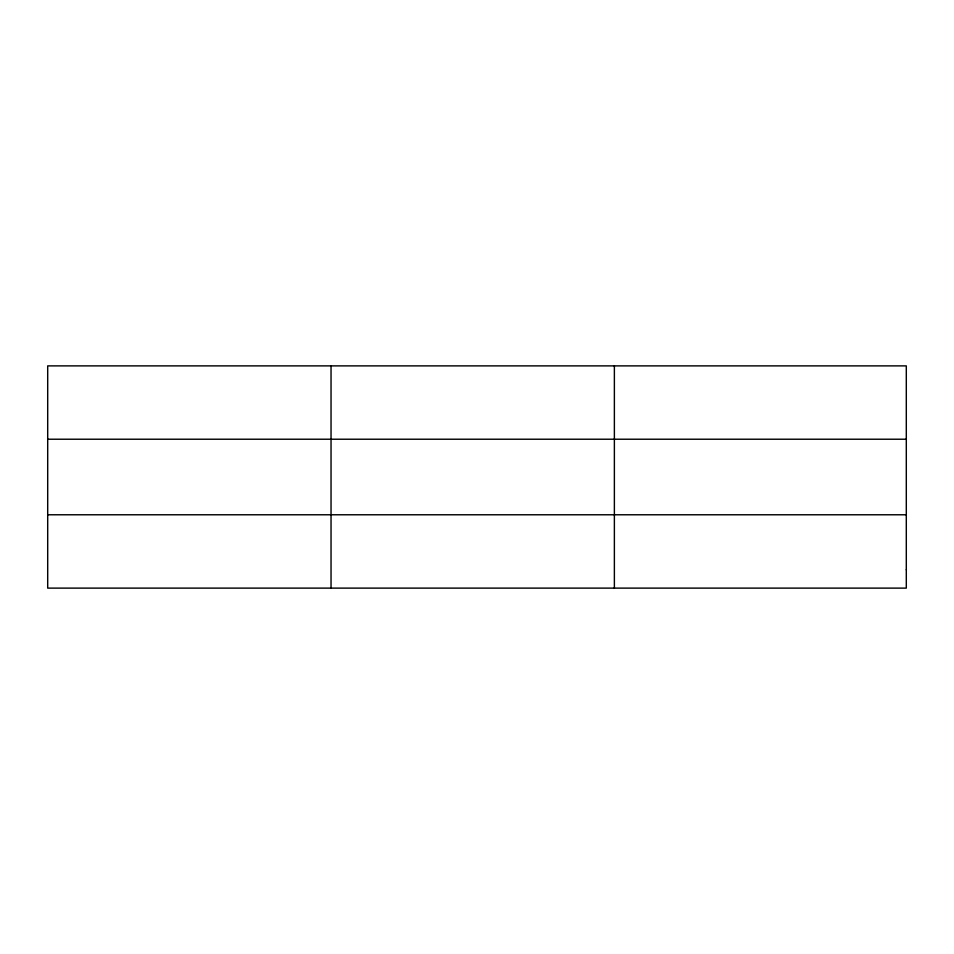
<?xml version="1.0" encoding="UTF-8"?>
<svg xmlns="http://www.w3.org/2000/svg" width="954" height="954" viewBox="0 0 954 954"><rect width="100%" height="100%" fill="white"/><g stroke="black" fill="none" stroke-linecap="round" stroke-linejoin="round"><path stroke-width="1.43" d="M331.038 588.117L331.038 365.883M614.376 588.117L614.376 365.883M47.7 439.222L906.3 439.222M47.7 514.778L906.3 514.778M906.3 569.776L906.3 588.117L47.7 588.117L47.7 365.883L906.3 365.883L906.3 569.776"/></g></svg>
